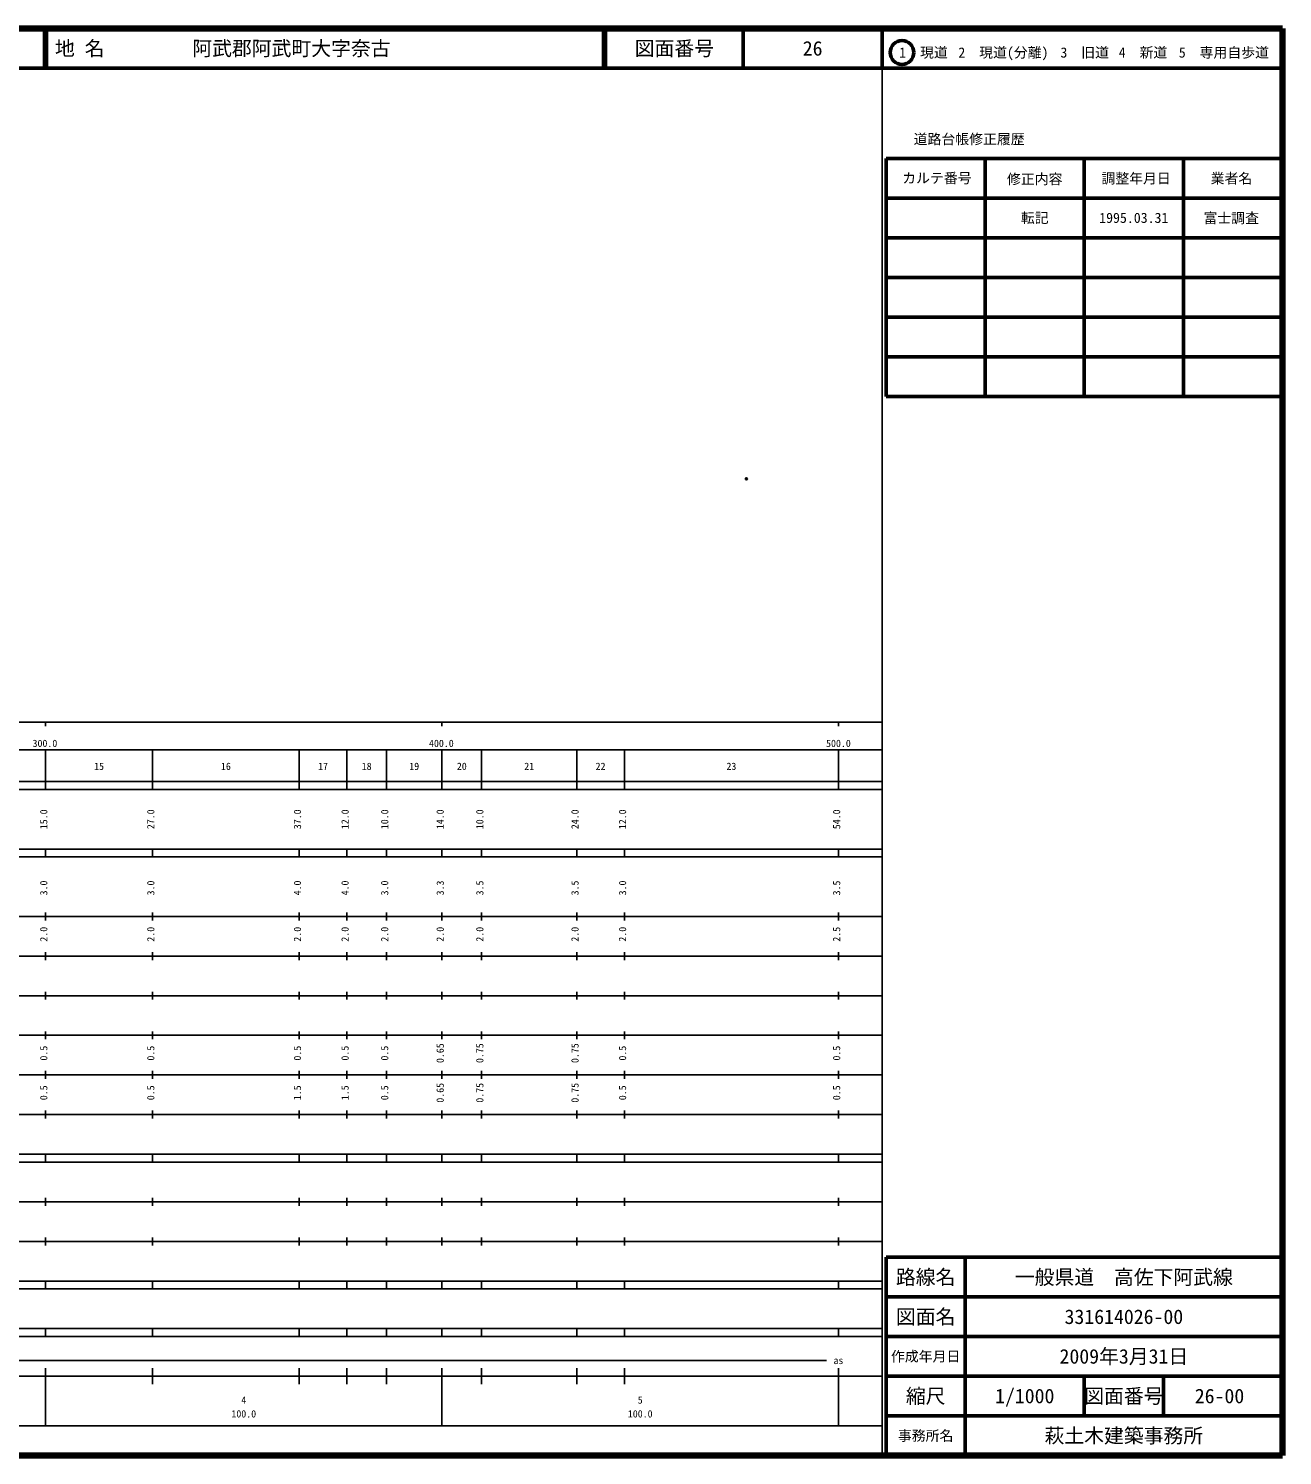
# Model space of a CAD drawing. Units: millimetres on the paper. Extents: x 40 to 680, y 20 to 380.
# Drawn here: x 363.7 to 680, y 20 to 380 of the extents above; entities that cross this region are included whole.
import ezdxf
from ezdxf.enums import TextEntityAlignment as Align

# ---------------------------------------------------------------- set-up
doc = ezdxf.new("R2010")
doc.units = ezdxf.units.MM
doc.header["$PDMODE"] = 32
doc.header["$PDSIZE"] = 0.5
doc.layers.add('M-OTRS', color=6, linetype='Continuous')
doc.layers.add('M-TTL-TXT', color=7, linetype='Continuous')
for name, color, linetype, lineweight in [('M-TTL', 2, 'Continuous', 140), ('M-TTL-BAND', 7, 'Continuous', 25), ('M-TTL-FRAM', 2, 'Continuous', 50), ('M-TTL-LINE', 7, 'Continuous', 50)]:
    doc.layers.add(name, color=color, linetype=linetype, lineweight=lineweight)
doc.styles.add('ＭＳ ゴシック', font='')
doc.styles.get('ＭＳ ゴシック').set_extended_font_data('MS Gothic')

msp = doc.modelspace()

# ---------------------------------------------------------------- linework, layer by layer
at = {"layer": 'M-OTRS'}
msp.add_point((544.775, 266.422), dxfattribs=at)
at = {"layer": 'M-TTL'}
for p, q in [((680, 380), (40, 380)), ((680, 20), (680, 380)), ((40, 20), (680, 20))]:
    msp.add_line(p, q, dxfattribs=at)
at = {"layer": 'M-TTL-BAND'}
for p, q in [((579, 20), (579, 370)), ((40, 205), (579, 205)), ((368, 205), (368, 204)), ((468, 205), (468, 204)), ((568, 205), (568, 204)), ((68, 198), (579, 198)), ((368, 188), (368, 198)), ((395, 188), (395, 198)), ((432, 188), (432, 198)), ((444, 188), (444, 198)), ((454, 188), (454, 198)), ((468, 188), (468, 198)), ((478, 188), (478, 198)), ((502, 188), (502, 198)), ((514, 188), (514, 198)), ((568, 188), (568, 198)), ((40, 190), (579, 190)), ((40, 188), (579, 188)), ((40, 173), (579, 173)), ((368, 171), (368, 173)), ((395, 171), (395, 173)), ((432, 171), (432, 173)), ((444, 171), (444, 173)), ((454, 171), (454, 173)), ((468, 171), (468, 173)), ((478, 171), (478, 173)), ((502, 171), (502, 173)), ((514, 171), (514, 173)), ((568, 171), (568, 173)), ((40, 171), (579, 171)), ((40, 156), (579, 156)), ((368, 155), (368, 157)), ((395, 155), (395, 157)), ((432, 155), (432, 157)), ((444, 155), (444, 157)), ((454, 155), (454, 157)), ((468, 155), (468, 157)), ((478, 155), (478, 157)), ((502, 155), (502, 157)), ((514, 155), (514, 157)), ((568, 155), (568, 157)), ((46, 146), (579, 146)), ((368, 145), (368, 147)), ((395, 145), (395, 147)), ((432, 145), (432, 147)), ((444, 145), (444, 147)), ((454, 145), (454, 147)), ((468, 145), (468, 147)), ((478, 145), (478, 147)), ((502, 145), (502, 147)), ((514, 145), (514, 147)), ((568, 145), (568, 147)), ((368, 135), (368, 137)), ((395, 135), (395, 137)), ((432, 135), (432, 137)), ((444, 135), (444, 137)), ((454, 135), (454, 137)), ((468, 135), (468, 137)), ((478, 135), (478, 137)), ((502, 135), (502, 137)), ((514, 135), (514, 137)), ((568, 135), (568, 137)), ((52, 136), (579, 136)), ((46, 126), (579, 126)), ((368, 125), (368, 127)), ((395, 125), (395, 127)), ((432, 125), (432, 127)), ((444, 125), (444, 127)), ((454, 125), (454, 127)), ((468, 125), (468, 127)), ((478, 125), (478, 127)), ((502, 125), (502, 127)), ((514, 125), (514, 127)), ((568, 125), (568, 127)), ((52, 116), (579, 116)), ((368, 115), (368, 117)), ((395, 115), (395, 117)), ((432, 115), (432, 117)), ((444, 115), (444, 117)), ((454, 115), (454, 117)), ((468, 115), (468, 117)), ((478, 115), (478, 117)), ((502, 115), (502, 117)), ((514, 115), (514, 117)), ((568, 115), (568, 117)), ((46, 106), (579, 106)), ((368, 105), (368, 107)), ((395, 105), (395, 107)), ((432, 105), (432, 107)), ((444, 105), (444, 107)), ((454, 105), (454, 107)), ((468, 105), (468, 107)), ((478, 105), (478, 107)), ((502, 105), (502, 107)), ((514, 105), (514, 107)), ((568, 105), (568, 107)), ((40, 96), (579, 96)), ((40, 94), (579, 94)), ((368, 94), (368, 96)), ((395, 94), (395, 96)), ((432, 94), (432, 96)), ((444, 94), (444, 96)), ((454, 94), (454, 96)), ((468, 94), (468, 96)), ((478, 94), (478, 96)), ((502, 94), (502, 96)), ((514, 94), (514, 96)), ((568, 94), (568, 96)), ((49, 84), (579, 84)), ((368, 83), (368, 85)), ((395, 83), (395, 85)), ((432, 83), (432, 85)), ((444, 83), (444, 85)), ((454, 83), (454, 85)), ((468, 83), (468, 85)), ((478, 83), (478, 85)), ((502, 83), (502, 85)), ((514, 83), (514, 85)), ((568, 83), (568, 85)), ((40, 74), (579, 74)), ((368, 73), (368, 75)), ((395, 73), (395, 75)), ((432, 73), (432, 75)), ((444, 73), (444, 75)), ((454, 73), (454, 75)), ((468, 73), (468, 75)), ((478, 73), (478, 75)), ((502, 73), (502, 75)), ((514, 73), (514, 75)), ((568, 73), (568, 75)), ((40, 64), (579, 64)), ((40, 62), (579, 62)), ((368, 62), (368, 64)), ((395, 62), (395, 64)), ((432, 62), (432, 64)), ((444, 62), (444, 64)), ((454, 62), (454, 64)), ((468, 62), (468, 64)), ((478, 62), (478, 64)), ((502, 62), (502, 64)), ((514, 62), (514, 64)), ((568, 62), (568, 64)), ((40, 52), (579, 52)), ((368, 50), (368, 52)), ((395, 50), (395, 52)), ((432, 50), (432, 52)), ((444, 50), (444, 52)), ((454, 50), (454, 52)), ((468, 50), (468, 52)), ((478, 50), (478, 52)), ((502, 50), (502, 52)), ((514, 50), (514, 52)), ((568, 50), (568, 52)), ((40, 50), (579, 50)), ((71, 44), (565, 44)), ((40, 40), (579, 40)), ((368, 27.5), (368, 42)), ((395, 38), (395, 42)), ((432, 38), (432, 42)), ((444, 38), (444, 42)), ((454, 38), (454, 42)), ((468, 27.5), (468, 42)), ((478, 38), (478, 42)), ((502, 38), (502, 42)), ((514, 38), (514, 42)), ((568, 27.5), (568, 42)), ((68, 27.5), (579, 27.5))]:
    msp.add_line(p, q, dxfattribs=at)
at = {"layer": 'M-TTL-FRAM'}
for p, q in [((580, 347.197), (580, 287.197)), ((580, 347.197), (680, 347.197)), ((580, 287.197), (680, 287.197)), ((680, 70), (580, 70)), ((580, 70), (580, 20))]:
    msp.add_line(p, q, dxfattribs=at)
at = {"layer": 'M-TTL-LINE'}
for p, q in [((367.75, 380), (367.75, 370)), ((368.25, 380), (368.25, 370)), ((508.747, 380), (508.747, 370)), ((509.247, 380), (509.247, 370)), ((543.997, 380), (543.997, 370)), ((579, 380), (579, 370)), ((40, 370), (680, 370)), ((605, 347.197), (605, 287.197)), ((630, 347.197), (630, 287.197)), ((655, 347.197), (655, 287.197)), ((580, 337.197), (680, 337.197)), ((580, 327.197), (680, 327.197)), ((580, 317.197), (680, 317.197)), ((580, 307.197), (680, 307.197)), ((580, 297.197), (680, 297.197)), ((600, 70), (600, 20)), ((680, 60), (580, 60)), ((680, 50), (580, 50)), ((680, 40), (580, 40)), ((630, 40), (630, 30)), ((650, 40), (650, 30)), ((680, 30), (580, 30))]:
    msp.add_line(p, q, dxfattribs=at)
msp.add_circle((584.031, 373.958), 3, dxfattribs=at)

# ---------------------------------------------------------------- texts
at = {"layer": 'M-TTL-BAND', "style": 'ＭＳ ゴシック'}
for s, p in [('300.0', (367.844, 198.195)), ('400.0', (467.844, 198.195)), ('500.0', (568, 198.195)), ('15', (381.5, 192.405)), ('16', (413.5, 192.405)), ('17', (438, 192.405)), ('18', (449, 192.405)), ('19', (461, 192.405)), ('20', (473, 192.405)), ('21', (490, 192.405)), ('22', (508, 192.405)), ('23', (541, 192.405)), ('as', (568, 42.5)), ('4', (418, 32.523)), ('5', (518, 32.523)), ('100.0', (418, 29.033)), ('100.0', (518, 29.033))]:
    msp.add_text(s, height=1.833, dxfattribs=at).set_placement(p, align=Align.BOTTOM_CENTER)
for s, p in [('15.0', (369, 180.5)), ('27.0', (396, 180.5)), ('37.0', (433, 180.5)), ('12.0', (445, 180.5)), ('10.0', (455, 180.5)), ('14.0', (469, 180.5)), ('10.0', (479, 180.5)), ('24.0', (503, 180.5)), ('12.0', (515, 180.5)), ('54.0', (569, 180.5)), ('3.0', (369, 163.174)), ('3.0', (396, 163.174)), ('4.0', (433, 163.174)), ('4.0', (445, 163.174)), ('3.0', (455, 163.174)), ('3.3', (469, 163.174)), ('3.5', (479, 163.174)), ('3.5', (503, 163.174)), ('3.0', (515, 163.174)), ('3.5', (569, 163.174)), ('2.0', (369, 151.5)), ('2.0', (396, 151.5)), ('2.0', (433, 151.5)), ('2.0', (445, 151.5)), ('2.0', (455, 151.5)), ('2.0', (469, 151.5)), ('2.0', (479, 151.5)), ('2.0', (503, 151.5)), ('2.0', (515, 151.5)), ('2.5', (569, 151.5)), ('0.5', (369, 121.5)), ('0.5', (396, 121.5)), ('0.5', (433, 121.5)), ('0.5', (445, 121.5)), ('0.5', (455, 121.5)), ('0.65', (469, 121.5)), ('0.75', (479, 121.5)), ('0.75', (503, 121.5)), ('0.5', (515, 121.5)), ('0.5', (569, 121.5)), ('0.5', (369, 111.5)), ('0.5', (396, 111.5)), ('1.5', (433, 111.5)), ('1.5', (445, 111.5)), ('0.5', (455, 111.5)), ('0.65', (469, 111.5)), ('0.75', (479, 111.5)), ('0.75', (503, 111.5)), ('0.5', (515, 111.5)), ('0.5', (569, 111.5))]:
    msp.add_text(s, height=1.833, rotation=90, dxfattribs=at).set_placement(p, align=Align.BOTTOM_CENTER)
at = {"layer": 'M-TTL-TXT', "style": 'ＭＳ ゴシック'}
for s, p in [('地 名', (370.38, 375)), ('阿武郡阿武町大字奈古', (405.024, 375))]:
    msp.add_text(s, height=3.666, dxfattribs=at).set_placement(p, align=Align.MIDDLE_LEFT)
for s, height, p in [('図面番号', 3.666, (526.622, 375)), ('26', 3.666, (561.497, 375)), ('1\u3000現道', 2.566, (589.448, 373.958)), ('2\u3000現道(分離)', 2.566, (609.619, 373.958)), ('3\u3000旧道', 2.566, (630.121, 373.958)), ('4\u3000新道', 2.566, (644.824, 373.958)), ('5\u3000専用自歩道', 2.566, (665.228, 373.958)), ('道路台帳修正履歴', 2.566, (600.968, 352.113)), ('カルテ番号', 2.566, (592.839, 342.277)), ('修正内容', 2.566, (617.509, 342.023)), ('調整年月日', 2.566, (643.089, 342.197)), ('業者名', 2.566, (667.134, 342.197)), ('転記', 2.566, (617.5, 332.245)), ('1995.03.31', 2.566, (642.5, 332.245)), ('富士調査', 2.566, (667.077, 332.189)), ('路線名', 3.666, (590, 65)), ('路線名', 3.666, (590, 65)), ('一般県道\u3000高佐下阿武線', 3.666, (640, 65)), ('図面名', 3.666, (590, 55)), ('図面名', 3.666, (590, 55)), ('331614026-00', 3.666, (640, 55)), ('2009年3月31日', 3.666, (640, 45)), ('作成年月日', 2.566, (590, 45)), ('作成年月日', 2.566, (590, 45)), ('縮尺', 3.666, (590, 35)), ('縮尺', 3.666, (590, 35)), ('1/1000', 3.666, (615, 35)), ('図面番号', 3.666, (640, 35)), ('図面番号', 3.666, (640, 35)), ('26-00', 3.666, (664.125, 35)), ('事務所名', 2.566, (590, 25)), ('事務所名', 2.566, (590, 25)), ('萩土木建築事務所', 3.666, (640, 25))]:
    msp.add_text(s, height=height, dxfattribs=at).set_placement(p, align=Align.MIDDLE_CENTER)

doc.saveas('drawing.dxf')
